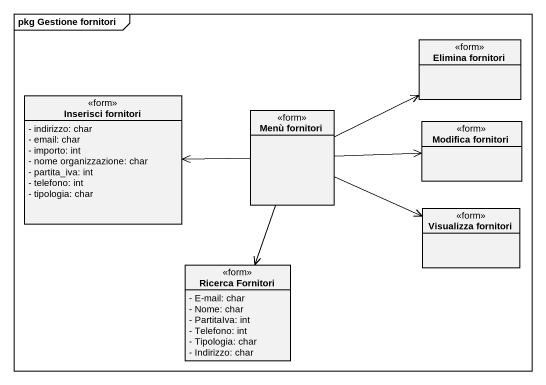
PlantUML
@startuml
mainframe pkg Gestione fornitori
hide circle
hide empty members
skinparam classAttributeIconSize 0
class "Elimina fornitori" as Elimina_fornitori <<form>>
class "Inserisci fornitori" as Inserisci_fornitori <<form>> {
  - indirizzo: char
  - email: char
  - importo: int
  - nome organizzazione: char
  - partita_iva: int
  - telefono: int
  - tipologia: char
}
class "Menù fornitori" as Menù_fornitori <<form>>
class "Modifica fornitori" as Modifica_fornitori <<form>>
class "Visualizza fornitori" as Visualizza_fornitori <<form>>
class "Ricerca Fornitori" as Ricerca_Fornitori <<form>> {
  - E-mail: char
  - Nome: char
  - PartitaIva: int
  - Telefono: int
  - Tipologia: char
  - Indirizzo: char
}
Menù_fornitori -right-> Elimina_fornitori
Menù_fornitori -left-> Inserisci_fornitori
Menù_fornitori -right-> Modifica_fornitori
Menù_fornitori -right-> Visualizza_fornitori
Menù_fornitori --> Ricerca_Fornitori
@enduml
